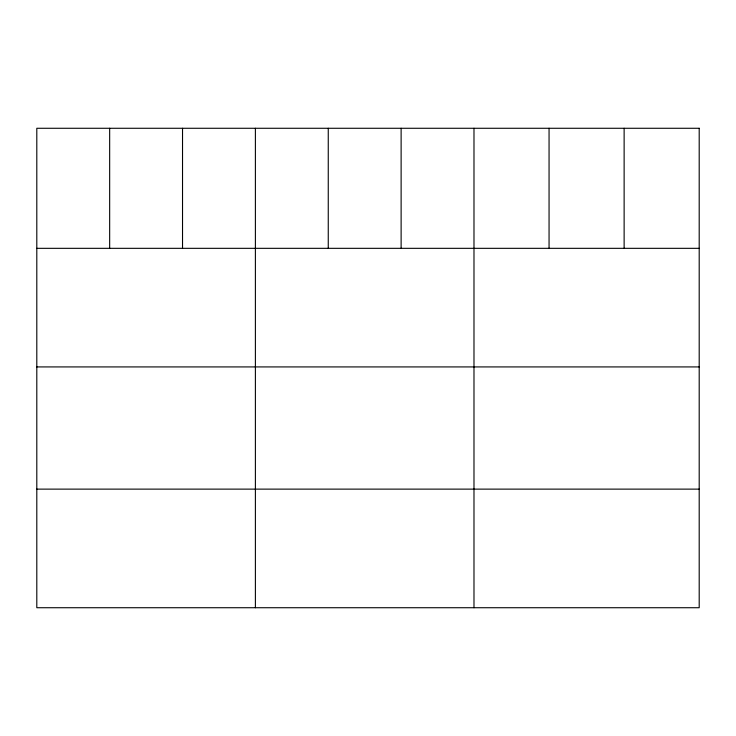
<?xml version="1.0" encoding="UTF-8"?>
<svg xmlns="http://www.w3.org/2000/svg" width="736" height="736" viewBox="0 0 736 736"><rect width="100%" height="100%" fill="white"/><g stroke="black" fill="none" stroke-linecap="round" stroke-linejoin="round"><path stroke-width="1.1" d="M36.8 248.326L699.2 248.326M36.8 366.924L699.2 366.924M36.8 489.127L699.2 489.127M624.128 128.276L624.128 248.326M549.056 128.276L549.056 248.326M473.984 128.276L473.984 607.724M401.12 128.276L401.12 248.326M328.256 128.276L328.256 248.326M255.392 128.276L255.392 607.724M182.528 128.276L182.528 248.326M109.664 128.276L109.664 248.326M699.2 128.276L36.8 128.276L36.8 607.724L699.2 607.724L699.2 128.276"/></g></svg>
